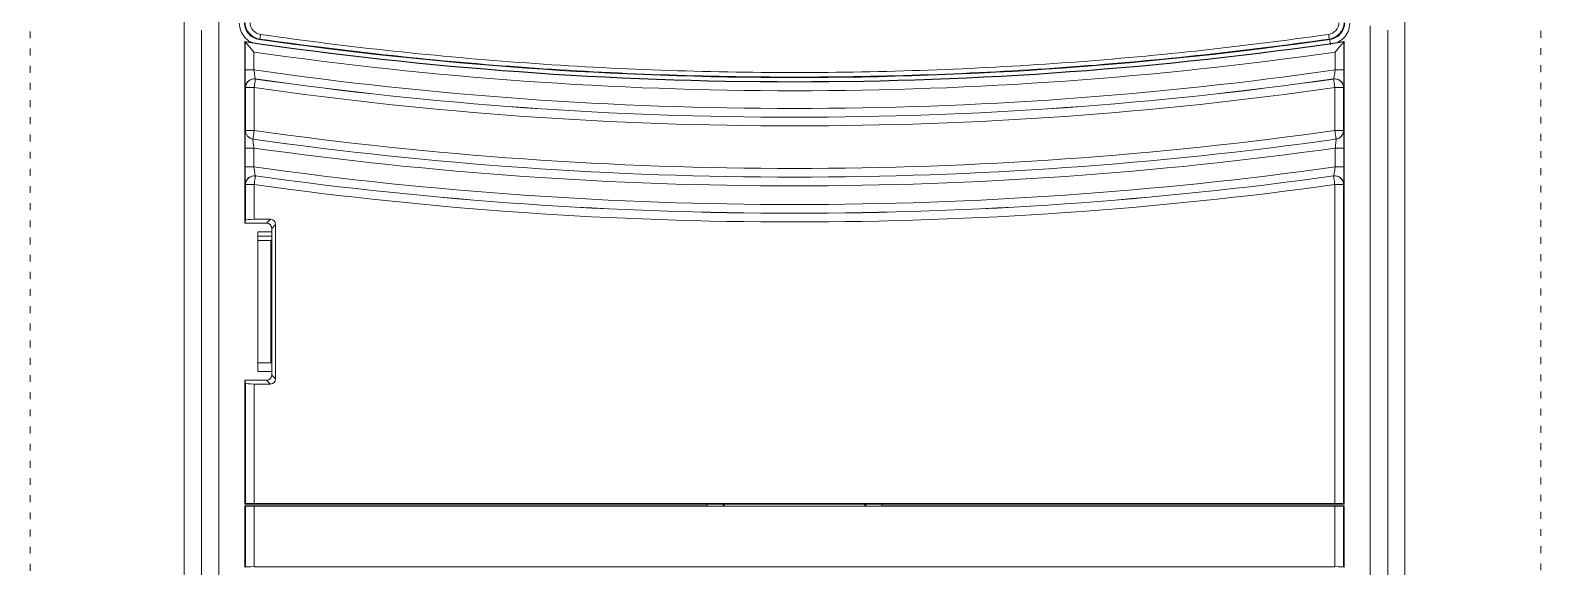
# Model space of a CAD drawing. Header units: millimetres. Extents: x 32696 to 36207, y 16706 to 17911.
# Drawn here: x 35109.6 to 35373.5, y 17046.3 to 17140 of the extents above; entities that cross this region are included whole.
import ezdxf

# ---------------------------------------------------------------- set-up
doc = ezdxf.new("R2010")
doc.units = ezdxf.units.MM
doc.header["$LTSCALE"] = 0.1
doc.linetypes.add('ACAD_ISO03W100', pattern=[30, 12, -18])
doc.layers.get('0').update_dxf_attribs({"lineweight": 20})
doc.layers.add('ANNOTATION', color=252, linetype='ACAD_ISO03W100', lineweight=13)

# ---------------------------------------------------------------- blocks, each defined once
blk = doc.blocks.new('CFW-300')
at = {"lineweight": 9}
for p, q in [((37484.574, 17426.903), (37484.574, 17348.434)), ((37484.574, 17426.903), (37484.574, 17348.434)), ((37519.544, 17348.434), (37519.544, 17426.903)), ((37519.544, 17348.434), (37519.544, 17426.903)), ((37485.063, 17378.36), (37485.063, 17398.793)), ((37485.563, 17399.039), (37485.563, 17378.369)), ((37518.555, 17378.369), (37518.555, 17398.916)), ((37519.055, 17398.793), (37519.055, 17378.36)), ((37486.309, 17398.469), (37486.309, 17393.269)), ((37486.309, 17398.469), (37486.318, 17398.458)), ((37486.318, 17397.656), (37486.318, 17398.458)), ((37517.809, 17398.469), (37517.8, 17398.458)), ((37517.8, 17398.458), (37517.8, 17397.656)), ((37517.809, 17393.028), (37517.809, 17398.469)), ((37486.568, 17398.169), (37486.568, 17397.656)), ((37517.55, 17397.656), (37517.55, 17398.169)), ((37486.568, 17397.656), (37486.318, 17397.656)), ((37517.8, 17397.656), (37517.55, 17397.656)), ((37486.327, 17397.149), (37486.326, 17397.149)), ((37486.327, 17395.922), (37486.327, 17397.149)), ((37486.327, 17397.149), (37486.577, 17397.149)), ((37486.577, 17397.149), (37486.577, 17395.922)), ((37486.612, 17397.397), (37486.612, 17397.397)), ((37517.506, 17397.397), (37517.506, 17397.397)), ((37517.542, 17395.922), (37517.542, 17397.149)), ((37517.542, 17397.149), (37517.792, 17397.149)), ((37517.792, 17397.149), (37517.792, 17395.922)), ((37517.792, 17397.149), (37517.792, 17397.149)), ((37486.327, 17395.922), (37486.577, 17395.922)), ((37517.542, 17395.922), (37517.792, 17395.922)), ((37486.318, 17394.878), (37486.318, 17395.418)), ((37486.318, 17395.418), (37486.568, 17395.418)), ((37486.568, 17395.418), (37486.568, 17394.878)), ((37517.55, 17395.418), (37517.8, 17395.418)), ((37517.55, 17394.878), (37517.55, 17395.418)), ((37517.8, 17395.418), (37517.8, 17394.878)), ((37486.318, 17394.878), (37486.568, 17394.878)), ((37517.55, 17394.878), (37517.8, 17394.878)), ((37486.611, 17394.62), (37486.611, 17394.62)), ((37517.507, 17394.62), (37517.507, 17394.62)), ((37486.327, 17394.372), (37486.326, 17394.372)), ((37486.327, 17393.356), (37486.327, 17394.372)), ((37486.327, 17394.372), (37486.577, 17394.372)), ((37486.577, 17394.372), (37486.577, 17393.378)), ((37517.542, 17385.24), (37517.542, 17394.372)), ((37517.542, 17394.372), (37517.792, 17394.372)), ((37517.792, 17394.372), (37517.792, 17385.236)), ((37517.792, 17394.372), (37517.792, 17394.372)), ((37486.327, 17393.356), (37486.309, 17393.269)), ((37486.309, 17393.269), (37486.929, 17393.269)), ((37486.577, 17393.378), (37487.039, 17393.378)), ((37486.929, 17393.269), (37487.039, 17393.378)), ((37487.188, 17393.228), (37487.079, 17393.119)), ((37487.188, 17393.228), (37487.188, 17388.809)), ((37487.079, 17393.019), (37486.684, 17393.019)), ((37486.684, 17393.019), (37486.684, 17389.019)), ((37486.684, 17392.893), (37487.079, 17392.893)), ((37487.05, 17392.769), (37486.684, 17392.769)), ((37487.05, 17389.269), (37487.05, 17392.769)), ((37487.075, 17392.769), (37487.05, 17392.769)), ((37487.079, 17393.119), (37487.079, 17392.919)), ((37487.079, 17389.119), (37487.079, 17392.919)), ((37517.809, 17393.028), (37517.809, 17393.028)), ((37517.809, 17389.009), (37517.809, 17393.028)), ((37517.809, 17393.028), (37517.809, 17393.028)), ((37487.05, 17389.269), (37486.684, 17389.269)), ((37487.075, 17389.269), (37487.05, 17389.269)), ((37486.684, 17389.019), (37487.079, 17389.019)), ((37487.079, 17389.119), (37487.079, 17388.918)), ((37487.079, 17388.918), (37487.188, 17388.809)), ((37517.809, 17389.009), (37517.809, 17389.009)), ((37517.809, 17385.219), (37517.809, 17389.009)), ((37517.809, 17389.009), (37517.809, 17389.009)), ((37486.309, 17388.769), (37486.327, 17388.681)), ((37486.929, 17388.769), (37486.309, 17388.769)), ((37486.309, 17388.769), (37486.309, 17385.219)), ((37486.327, 17385.236), (37486.327, 17388.681)), ((37486.577, 17388.659), (37486.577, 17385.24)), ((37487.039, 17388.659), (37486.577, 17388.659)), ((37487.039, 17388.659), (37486.929, 17388.769)), ((37486.309, 17385.219), (37486.327, 17385.236)), ((37486.309, 17385.219), (37517.809, 17385.219)), ((37486.309, 17385.169), (37499.559, 17385.169)), ((37486.327, 17385.16), (37486.309, 17385.169)), ((37486.309, 17383.419), (37486.309, 17385.169)), ((37486.327, 17383.427), (37486.327, 17385.16)), ((37486.577, 17385.24), (37517.542, 17385.24)), ((37486.577, 17385.158), (37486.577, 17383.429)), ((37517.542, 17385.158), (37486.577, 17385.158)), ((37499.559, 17385.219), (37499.559, 17385.169)), ((37499.559, 17385.169), (37499.574, 17385.161)), ((37499.574, 17385.161), (37504.544, 17385.161)), ((37500.019, 17385.219), (37500.019, 17385.161)), ((37500.04, 17385.161), (37500.04, 17385.219)), ((37504.078, 17385.161), (37504.078, 17385.219)), ((37504.099, 17385.161), (37504.099, 17385.219)), ((37504.559, 17385.169), (37504.544, 17385.161)), ((37504.559, 17385.219), (37504.559, 17385.169)), ((37504.559, 17385.169), (37517.809, 17385.169)), ((37517.542, 17383.429), (37517.542, 17385.158)), ((37517.809, 17385.219), (37517.792, 17385.236)), ((37517.792, 17385.16), (37517.809, 17385.169)), ((37517.792, 17385.16), (37517.792, 17383.427)), ((37517.809, 17385.169), (37517.809, 17383.419)), ((37486.327, 17383.427), (37486.309, 17383.419)), ((37486.577, 17383.429), (37517.542, 17383.429)), ((37517.792, 17383.427), (37517.809, 17383.419))]:
    blk.add_line(p, q, dxfattribs=at)
at = {"lineweight": 9, "flags": 128}
for points in [[(37486.739, 17398.541), (37486.73, 17398.534), (37486.722, 17398.526)], [(37517.396, 17398.526), (37517.388, 17398.534), (37517.38, 17398.541)], [(37517.417, 17398.378), (37517.413, 17398.407), (37517.409, 17398.434), (37517.405, 17398.46), (37517.402, 17398.482), (37517.4, 17398.501), (37517.398, 17398.514), (37517.396, 17398.523), (37517.396, 17398.526)], [(37486.577, 17397.149), (37486.583, 17397.197), (37486.59, 17397.243), (37486.596, 17397.285), (37486.601, 17397.323), (37486.606, 17397.353), (37486.609, 17397.377), (37486.611, 17397.391), (37486.612, 17397.397)], [(37517.542, 17397.149), (37517.535, 17397.197), (37517.528, 17397.243), (37517.522, 17397.285), (37517.517, 17397.323), (37517.512, 17397.353), (37517.509, 17397.377), (37517.507, 17397.391), (37517.506, 17397.397)], [(37486.326, 17395.922), (37486.326, 17395.922), (37486.327, 17395.922)], [(37486.542, 17395.675), (37486.542, 17395.68), (37486.545, 17395.695), (37486.548, 17395.718), (37486.552, 17395.749), (37486.557, 17395.786), (37486.563, 17395.828), (37486.57, 17395.874), (37486.577, 17395.922)], [(37517.576, 17395.675), (37517.576, 17395.68), (37517.574, 17395.695), (37517.57, 17395.718), (37517.566, 17395.749), (37517.561, 17395.786), (37517.555, 17395.828), (37517.548, 17395.874), (37517.542, 17395.922)], [(37517.792, 17395.922), (37517.792, 17395.922), (37517.792, 17395.922)], [(37486.542, 17395.675), (37486.542, 17395.674), (37486.542, 17395.674)], [(37517.577, 17395.674), (37517.577, 17395.674), (37517.576, 17395.675)], [(37486.577, 17394.372), (37486.583, 17394.42), (37486.59, 17394.466), (37486.595, 17394.508), (37486.601, 17394.546), (37486.605, 17394.576), (37486.608, 17394.6), (37486.61, 17394.614), (37486.611, 17394.62)], [(37517.542, 17394.372), (37517.535, 17394.42), (37517.529, 17394.466), (37517.523, 17394.508), (37517.517, 17394.546), (37517.513, 17394.576), (37517.51, 17394.6), (37517.508, 17394.614), (37517.507, 17394.62)]]:
    blk.add_lwpolyline(points, dxfattribs=at)
at = {"lineweight": 9}
for centre, radius, start, end in [((37502.059, 17505.819), 108.5, 261.65338, 278.34662), ((37502.059, 17505.819), 108.509, 261.65876, 278.34124), ((37502.059, 17505.682), 108.247, 261.85474, 278.14526), ((37577.617, 17385.65), 91.788, 171.84359, 171.92612), ((37461.921, 17390.717), 56.008, 8.03, 8.1685), ((37502.059, 17505.819), 108.759, 261.81113, 278.18887), ((37502.059, 17505.819), 109.267, 261.84951, 278.15049), ((37486.576, 17397.149), 0.25, 125.0899, 179.9762), ((37486.577, 17397.149), 0.25, 81.9159, 179.9755), ((37486.576, 17397.149), 0.25, 81.9145, 125.0943), ((37502.059, 17505.819), 109.767, 261.89149, 278.10851), ((37502.059, 17505.819), 109.518, 261.89149, 278.10851), ((37502.059, 17505.819), 109.517, 261.8914, 278.1086), ((37517.541, 17397.149), 0.25, 0.0245, 98.0841), ((37517.542, 17397.149), 0.25, 60.5519, 98.0859), ((37517.542, 17397.149), 0.25, 0.0241, 60.5557), ((37486.576, 17395.922), 0.25, 180.0176, 261.9634), ((37486.577, 17395.922), 0.25, 180.0174, 261.9636), ((37502.059, 17505.819), 110.983, 261.98085, 278.01915), ((37517.541, 17395.922), 0.25, 278.0364, 359.9826), ((37517.542, 17395.922), 0.25, 302.5926, 359.9822), ((37502.059, 17505.819), 111.232, 261.98085, 278.01915), ((37502.059, 17505.819), 111.233, 261.98078, 278.01922), ((37502.059, 17505.819), 111.483, 262.01253, 277.98747), ((37517.542, 17395.922), 0.25, 278.0349, 302.5943), ((37502.059, 17505.819), 112.017, 262.05091, 277.94909), ((37486.576, 17394.372), 0.25, 126.5859, 179.9755), ((37486.577, 17394.372), 0.25, 82.1154, 179.9755), ((37486.576, 17394.372), 0.25, 82.1135, 126.5899), ((37502.059, 17505.819), 112.268, 262.09096, 277.90904), ((37502.059, 17505.819), 112.267, 262.09087, 277.90913), ((37517.541, 17394.372), 0.25, 0.0245, 97.8846), ((37517.542, 17394.372), 0.25, 60.6089, 97.8884), ((37517.542, 17394.372), 0.25, 0.0247, 60.6138), ((37502.059, 17505.819), 112.517, 262.09096, 277.90904)]:
    blk.add_arc(centre, radius, start, end, dxfattribs=at)
for centre, major_axis, ratio, start_param, end_param in [((37486.577, 17393.356), (0.25, 0), 0.087489, 1.570796, 3.124139), ((37486.928, 17393.118), (0.107, 0.107), 0.992433, 5.501585, 7.064785), ((37487.037, 17393.227), (0.107, 0.107), 0.992433, 5.501585, 7.064785), ((37487.075, 17392.919), (0, 0.15), 0.026186, 3.141593, 4.712389), ((37487.075, 17389.119), (0, 0.15), 0.026186, 4.712389, 6.283185), ((37486.928, 17388.919), (0.107, -0.107), 0.992433, 5.501585, 7.064785), ((37486.577, 17388.681), (0.25, 0), 0.087489, 3.159046, 4.712389), ((37487.037, 17388.81), (0.107, -0.107), 0.992433, 5.501585, 7.064785), ((37486.577, 17385.236), (0.25, 0), 0.017455, 1.570796, 3.124139), ((37486.577, 17385.16), (0.25, 0), 0.008727, 3.159046, 4.712389), ((37517.542, 17385.236), (0.25, 0), 0.017455, 0.017453, 1.570796), ((37517.542, 17385.16), (0.25, 0), 0.008727, 4.712389, 6.265732), ((37486.577, 17383.427), (0.25, 0), 0.008727, 1.570796, 3.124139), ((37517.542, 17383.427), (0.25, 0), 0.008727, 0.017453, 1.570796)]:
    blk.add_ellipse(centre, major_axis=major_axis, ratio=ratio, start_param=start_param, end_param=end_param, dxfattribs=at)
for points, knots in [([(37486.529, 17398.437), (37486.51, 17398.443), (37486.421, 17398.47), (37486.296, 17398.589), (37486.174, 17398.774), (37486.154, 17398.92), (37486.144, 17398.993)], [0, 0, 0, 0, 0.08315, 0.388742, 0.694373, 1, 1, 1, 1]), ([(37486.294, 17399), (37486.299, 17398.884), (37486.344, 17398.772), (37486.5, 17398.6), (37486.607, 17398.543), (37486.722, 17398.526)], [0, 0, 0, 0, 0.5, 0.5, 1, 1, 1, 1]), ([(37486.739, 17398.541), (37486.681, 17398.55), (37486.626, 17398.567), (37486.524, 17398.622), (37486.478, 17398.658), (37486.361, 17398.787), (37486.315, 17398.899), (37486.311, 17399.015)], [0, 0, 0, 0, 0.25, 0.25, 0.5, 0.5, 1, 1, 1, 1]), ([(37486.458, 17399.005), (37486.461, 17398.923), (37486.493, 17398.845), (37486.602, 17398.724), (37486.676, 17398.684), (37486.757, 17398.672)], [0, 0, 0, 0, 0.5, 0.5, 1, 1, 1, 1]), ([(37517.36, 17398.675), (37517.441, 17398.687), (37517.516, 17398.727), (37517.625, 17398.848), (37517.657, 17398.926), (37517.66, 17399.008)], [0, 0, 0, 0, 0.5, 0.5, 1, 1, 1, 1]), ([(37517.808, 17399.015), (37517.803, 17398.899), (37517.757, 17398.787), (37517.602, 17398.615), (37517.495, 17398.558), (37517.38, 17398.541)], [0, 0, 0, 0, 0.5, 0.5, 1, 1, 1, 1]), ([(37517.396, 17398.526), (37517.511, 17398.543), (37517.618, 17398.6), (37517.774, 17398.772), (37517.82, 17398.884), (37517.825, 17399)], [0, 0, 0, 0, 0.5, 0.5, 1, 1, 1, 1]), ([(37517.974, 17398.993), (37517.962, 17398.913), (37517.938, 17398.761), (37517.81, 17398.567), (37517.69, 17398.488), (37517.63, 17398.449)], [0, 0, 0, 0, 0.359706, 0.684883, 1, 1, 1, 1]), ([(37486.318, 17398.458), (37486.319, 17398.457), (37486.33, 17398.444), (37486.365, 17398.404), (37486.387, 17398.378), (37486.459, 17398.295), (37486.514, 17398.232), (37486.568, 17398.169)], [0, 0, 0, 0, 0.25, 0.25, 0.5, 0.5, 1, 1, 1, 1]), ([(37517.38, 17398.541), (37514.841, 17398.178), (37512.295, 17397.906), (37508.465, 17397.634), (37507.186, 17397.565), (37504.625, 17397.474), (37503.343, 17397.452), (37500.781, 17397.451), (37499.5, 17397.474), (37496.939, 17397.565), (37495.659, 17397.633), (37491.824, 17397.906), (37489.277, 17398.178), (37486.739, 17398.541)], [0, 0, 0, 0, 0.25, 0.25, 0.375, 0.375, 0.5, 0.5, 0.625, 0.625, 0.75, 0.75, 1, 1, 1, 1]), ([(37486.757, 17398.672), (37489.292, 17398.309), (37491.837, 17398.036), (37495.666, 17397.764), (37496.946, 17397.695), (37499.503, 17397.604), (37500.782, 17397.582), (37503.341, 17397.582), (37504.622, 17397.605), (37507.18, 17397.697), (37508.457, 17397.765), (37512.283, 17398.038), (37514.825, 17398.311), (37517.36, 17398.675)], [0, 0, 0, 0, 0.25, 0.25, 0.375, 0.375, 0.5, 0.5, 0.625, 0.625, 0.75, 0.75, 1, 1, 1, 1]), ([(37517.8, 17398.458), (37517.8, 17398.457), (37517.788, 17398.444), (37517.753, 17398.404), (37517.731, 17398.378), (37517.659, 17398.295), (37517.604, 17398.232), (37517.55, 17398.169)], [0, 0, 0, 0, 0.25, 0.25, 0.5, 0.5, 1, 1, 1, 1]), ([(37486.318, 17397.656), (37486.318, 17397.524), (37486.319, 17397.395), (37486.321, 17397.255), (37486.322, 17397.217), (37486.324, 17397.165), (37486.325, 17397.151), (37486.326, 17397.149)], [0, 0, 0, 0, 0.5, 0.5, 0.75, 0.75, 1, 1, 1, 1]), ([(37486.612, 17397.397), (37486.609, 17397.398), (37486.603, 17397.428), (37486.587, 17397.524), (37486.577, 17397.589), (37486.568, 17397.656)], [0, 0, 0, 0, 0.5, 0.5, 1, 1, 1, 1]), ([(37517.55, 17397.656), (37517.541, 17397.589), (37517.531, 17397.524), (37517.515, 17397.428), (37517.509, 17397.398), (37517.506, 17397.397)], [0, 0, 0, 0, 0.5, 0.5, 1, 1, 1, 1]), ([(37517.8, 17397.468), (37517.8, 17397.474), (37517.8, 17397.53), (37517.8, 17397.597), (37517.8, 17397.656)], [0, 0, 0, 0, 0.114159, 1, 1, 1, 1]), ([(37517.664, 17397.366), (37517.68, 17397.356), (37517.712, 17397.336), (37517.747, 17397.294), (37517.771, 17397.252), (37517.782, 17397.22), (37517.784, 17397.208), (37517.785, 17397.205)], [0, 0, 0, 0, 0.259083, 0.534274, 0.764429, 0.943542, 1, 1, 1, 1]), ([(37517.792, 17397.149), (37517.792, 17397.152), (37517.794, 17397.159), (37517.796, 17397.217), (37517.798, 17397.325), (37517.799, 17397.422), (37517.8, 17397.468)], [0, 0, 0, 0, 0.163949, 0.453145, 0.744952, 1, 1, 1, 1]), ([(37486.326, 17395.922), (37486.324, 17395.92), (37486.322, 17395.864), (37486.32, 17395.724), (37486.319, 17395.669), (37486.318, 17395.548), (37486.318, 17395.484), (37486.318, 17395.418)], [0, 0, 0, 0, 0.5, 0.5, 0.75, 0.75, 1, 1, 1, 1]), ([(37517.797, 17395.815), (37517.796, 17395.844), (37517.795, 17395.905), (37517.793, 17395.916), (37517.792, 17395.922)], [0, 0, 0, 0, 0.481219, 1, 1, 1, 1]), ([(37517.8, 17395.418), (37517.8, 17395.455), (37517.8, 17395.547), (37517.799, 17395.684), (37517.798, 17395.783), (37517.797, 17395.813), (37517.797, 17395.815)], [0, 0, 0, 0, 0.237818, 0.607302, 0.973594, 1, 1, 1, 1]), ([(37486.568, 17395.418), (37486.559, 17395.484), (37486.551, 17395.549), (37486.541, 17395.644), (37486.539, 17395.674), (37486.542, 17395.674)], [0, 0, 0, 0, 0.5, 0.5, 1, 1, 1, 1]), ([(37517.577, 17395.674), (37517.579, 17395.674), (37517.577, 17395.644), (37517.567, 17395.549), (37517.559, 17395.484), (37517.55, 17395.418)], [0, 0, 0, 0, 0.5, 0.5, 1, 1, 1, 1]), ([(37486.318, 17394.878), (37486.318, 17394.747), (37486.319, 17394.618), (37486.321, 17394.478), (37486.322, 17394.44), (37486.324, 17394.388), (37486.325, 17394.374), (37486.326, 17394.372)], [0, 0, 0, 0, 0.5, 0.5, 0.75, 0.75, 1, 1, 1, 1]), ([(37486.611, 17394.62), (37486.608, 17394.621), (37486.602, 17394.651), (37486.586, 17394.747), (37486.577, 17394.812), (37486.568, 17394.878)], [0, 0, 0, 0, 0.5, 0.5, 1, 1, 1, 1]), ([(37517.55, 17394.878), (37517.541, 17394.812), (37517.532, 17394.747), (37517.516, 17394.651), (37517.51, 17394.621), (37517.507, 17394.62)], [0, 0, 0, 0, 0.5, 0.5, 1, 1, 1, 1]), ([(37517.8, 17394.696), (37517.8, 17394.7), (37517.8, 17394.755), (37517.8, 17394.819), (37517.8, 17394.878)], [0, 0, 0, 0, 0.084666, 1, 1, 1, 1]), ([(37517.663, 17394.589), (37517.679, 17394.579), (37517.712, 17394.559), (37517.747, 17394.517), (37517.771, 17394.475), (37517.782, 17394.443), (37517.784, 17394.431), (37517.785, 17394.428)], [0, 0, 0, 0, 0.259867, 0.534752, 0.764662, 0.943585, 1, 1, 1, 1]), ([(37517.792, 17394.372), (37517.792, 17394.375), (37517.794, 17394.382), (37517.796, 17394.44), (37517.798, 17394.549), (37517.799, 17394.648), (37517.8, 17394.696)], [0, 0, 0, 0, 0.162686, 0.448781, 0.737328, 1, 1, 1, 1])]:
    blk.add_open_spline(points, degree=3, knots=knots, dxfattribs=at)

msp = doc.modelspace()

# ---------------------------------------------------------------- linework, layer by layer
at = {"layer": 'ANNOTATION', "lineweight": 20}
msp.add_lwpolyline([(35109.57, 17331.85), (35373.5, 17331.85), (35373.5, 16769.55), (35109.57, 16769.55)], close=True, dxfattribs=at)

# ---------------------------------------------------------------- block references
at = {"xscale": 6.097568478884139, "yscale": 6.097568478884139, "zscale": 6.097568478884139}
msp.add_blockref('CFW-300', (-193428.26, -88950.37), dxfattribs=at)

doc.saveas('drawing.dxf')
